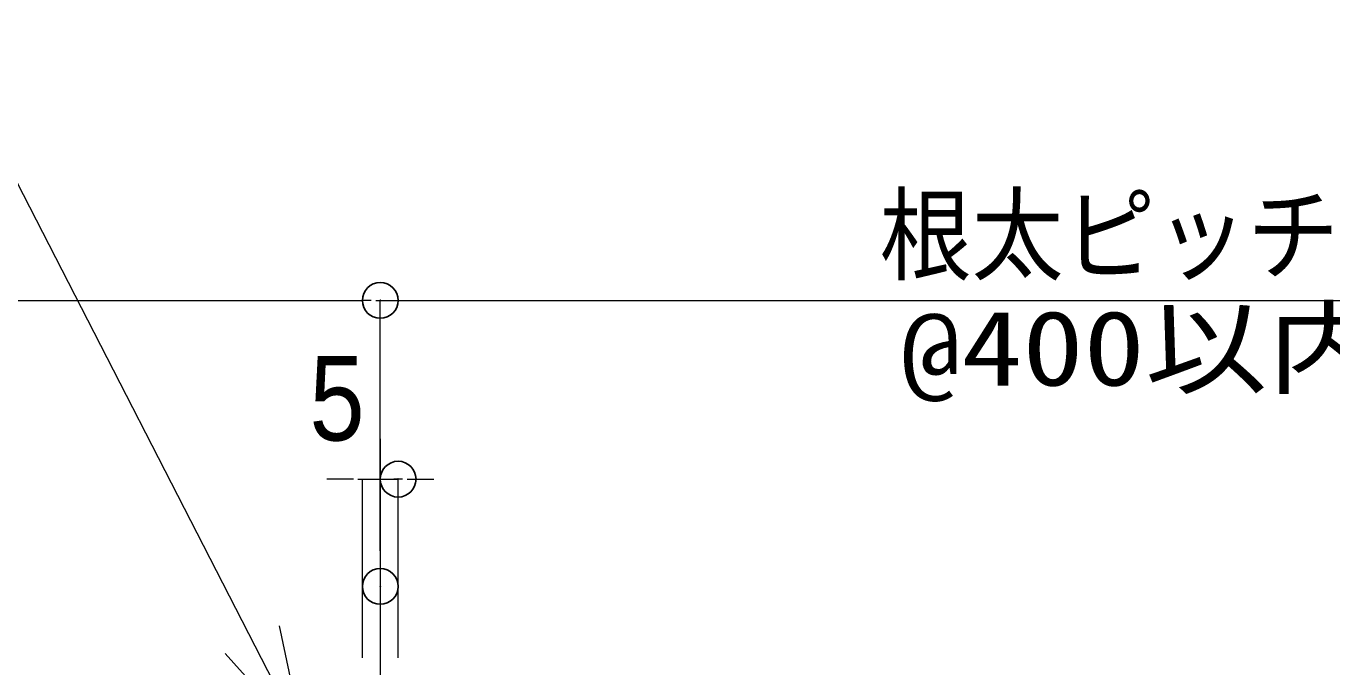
# Model space of a CAD drawing. Units: millimetres, scale not verified. Extents: x -4131 to 4169, y -981 to 998.
# Drawn here: x -564.7 to -382, y -381.1 to -291.5 of the extents above; entities that cross this region are included whole.
import ezdxf
from ezdxf.enums import TextEntityAlignment as Align

# ---------------------------------------------------------------- set-up
doc = ezdxf.new("R2010")
doc.units = ezdxf.units.MM
doc.header["$LTSCALE"] = 10
doc.header["$PDMODE"] = 32
doc.header["$PDSIZE"] = 5
doc.linetypes.add('CHAIN1', pattern=[8, 5, -1, 1, -1])
for name, color, linetype, lineweight in [('0-2_文字', 4, 'Continuous', 9), ('0-3_寸法', 7, 'Continuous', 9), ('0-4_一般', 4, 'Continuous', 9), ('0-6_0', 7, 'Continuous', 9)]:
    doc.layers.add(name, color=color, linetype=linetype, lineweight=lineweight)
doc.layers.add('0-7_DEFPOINTS', color=7, linetype='Continuous')
doc.styles.add('ＭＳ ゴシック', font='')
doc.styles.add('ＭＳ Ｐゴシック', font='')
doc.styles.get('ＭＳ ゴシック').set_extended_font_data('MS Gothic')
doc.styles.get('ＭＳ Ｐゴシック').set_extended_font_data('MS PGothic')

# ---------------------------------------------------------------- blocks, each defined once
blk = doc.blocks.new('_DOT')
at = {"layer": '0-6_0'}
for p, q in [((-5, 0), (-10, 0)), ((-2.5, 0), (2.5, 0))]:
    blk.add_line(p, q, dxfattribs=at)

msp = doc.modelspace()

# ---------------------------------------------------------------- linework, layer by layer
at = {"layer": '0-2_文字'}
msp.add_line((-590.15, -266.53), (-525.91, -391.51), dxfattribs=at)
msp.add_lwpolyline([(-529.32, -375.43), (-525.91, -391.51), (-536.9, -379.29)], dxfattribs=at)
at = {"layer": '0-3_寸法'}
for p, q in [((-912.68, -329.9), (-517.69, -329.9)), ((-515.19, -364.9), (-515.19, -329.9)), ((-520.19, -354.9), (-522.69, -354.9)), ((-517.69, -379.9), (-517.69, -354.9)), ((-517.69, -354.9), (-512.69, -354.9)), ((-512.69, -379.9), (-512.69, -354.9)), ((-510.18, -354.9), (-507.68, -354.9))]:
    msp.add_line(p, q, dxfattribs=at)
at = {"layer": '0-3_寸法', "color": 4}
msp.add_line((-515.19, -329.9), (-316.19, -329.9), dxfattribs=at)
at = {"layer": '0-4_一般', "linetype": 'CHAIN1'}
msp.add_line((-515.19, -349.24), (-515.19, -598.24), dxfattribs=at)
at = {"layer": '0-7_DEFPOINTS'}
for p in [(-515.19, -329.9), (-512.69, -354.9), (-515.19, -369.9)]:
    msp.add_point(p, dxfattribs=at)

# ---------------------------------------------------------------- block references
at = {"layer": '0-3_寸法', "xscale": 0.2503723, "yscale": 0.2503723}
for p in [(-515.19, -329.9), (-517.69, -354.9)]:
    msp.add_blockref('_DOT', p, dxfattribs=at)
at = {"layer": '0-3_寸法', "xscale": 0.2503723, "yscale": 0.2503723, "rotation": 180}
msp.add_blockref('_DOT', (-512.69, -354.9), dxfattribs=at)

# ---------------------------------------------------------------- texts
at = {"layer": '0-3_寸法', "color": 4, "style": 'ＭＳ ゴシック'}
for s, width, p in [('根太ピッチ', 0.9, (-445.32, -329.1)), ('@400以内', 1.2, (-442.44, -344.95))]:
    msp.add_text(s, height=10.48, dxfattribs=dict(at, width=width)).set_placement(p, align=Align.BOTTOM_LEFT)
at = {"layer": '0-3_寸法', "style": 'ＭＳ Ｐゴシック', "width": 0.9}
msp.add_text('5', height=11.8, dxfattribs=at).set_placement((-525.1, -353.03), align=Align.BOTTOM_LEFT)

doc.saveas('drawing.dxf')
